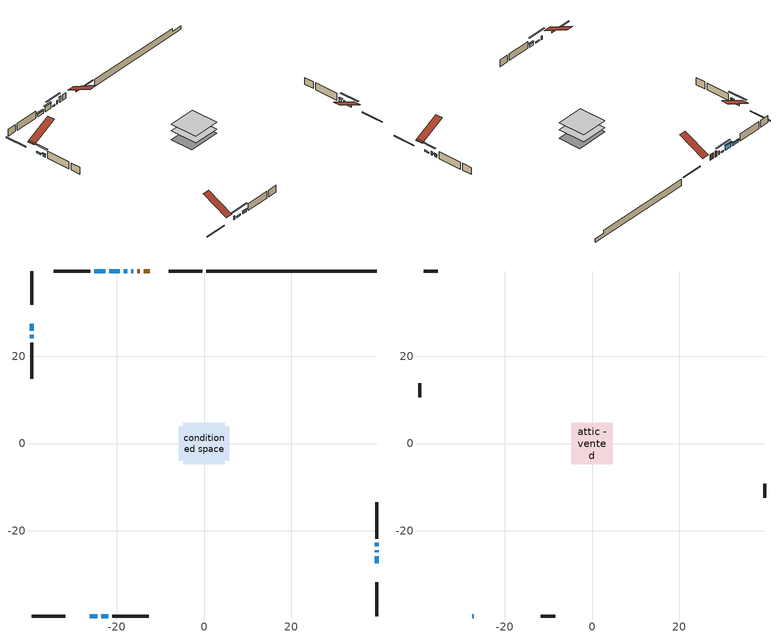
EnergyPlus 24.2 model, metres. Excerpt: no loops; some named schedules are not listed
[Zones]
conditioned space
 floor adiabatic (AdiabaticFloorConstruction): -4.77,-4.77 -4.77,4.77 4.77,4.77 4.77,-4.77 z0.61
 floor foundation (Slab1 construction): -5.73,-4 -5.73,4 5.73,4 5.73,-4 z-1.77
 wall outside (RimJoist1 construction): -0.38,39.48 -8.07,39.48 / -39.48,-39.48 -31.79,-39.48 / -39.48,39.48 -39.48,31.79 / 39.48,-39.48 39.48,-31.79 z0.61:0.91
 wall outside (AdiabaticWallConstruction 1): -12.45,39.48 -13.74,39.48 / -14.67,39.48 -15.31,39.48 z0.61:2.64
 wall outside (AdiabaticWallConstruction): -16.24,39.48 -16.63,39.48 / 39.48,-24.86 39.48,-24.47 z0.61:1.83; 39.48,-27.42 39.48,-25.79 / -39.48,27.42 -39.48,25.79 / -26.1,-39.48 -24.47,-39.48 z0.61:1.12; -17.56,39.48 -18.38,39.48 z0.61:1.07; 39.48,-23.54 39.48,-22.67 / -22.64,39.48 -25.08,39.48 / -39.48,24.86 -39.48,24.04 / -23.54,-39.48 -21.91,-39.48 z0.61:1.53; -19.3,39.48 -21.72,39.48 z0.61:2.39
 wall outside (Wall1 construction): -26.01,39.48 -34.36,39.48 / -20.98,-39.48 -12.64,-39.48 / -39.48,23.11 -39.48,14.77 / 39.48,-21.75 39.48,-13.4 z0.61:3.05
 wall foundation (FoundationWall1 construction): 0.55,39.48,-1.77 0.55,39.48,0.61 35.59,39.48,0.61 35.59,39.48,-0.46 39.48,39.48,-0.46 39.48,39.48,-1.77
 window (WindowConstruction 5): -16.24,39.48 -16.63,39.48 z0.61:1.83
 window (WindowConstruction 7): 39.48,-27.41 39.48,-25.79 z0.61:1.12
 window (WindowConstruction 8): -17.56,39.48 -18.37,39.48 z0.61:1.07
 window (WindowConstruction 9): -39.48,27.41 -39.48,25.79 z0.61:1.12
 window (WindowConstruction 10): -26.1,-39.48 -24.47,-39.48 z0.61:1.12
 window (WindowConstruction 6): 39.48,-24.86 39.48,-24.47 z0.61:1.83
 window (WindowConstruction): 39.48,-23.54 39.48,-22.68 z0.61:1.52
 window (WindowConstruction 1): -19.3,39.48 -21.72,39.48 z0.61:2.39
 window (WindowConstruction 2): -22.65,39.48 -25.08,39.48 z0.61:1.52
 window (WindowConstruction 3): -39.48,24.86 -39.48,24.04 z0.61:1.52
 window (WindowConstruction 4): -23.54,-39.48 -21.91,-39.48 z0.61:1.52
 door (Door): -12.45,39.48 -13.74,39.48 z0.61:2.64
 door (Door 1): -14.67,39.48 -15.31,39.48 z0.61:2.64
 ceiling adiabatic (AdiabaticFloorConstruction): 4.77,-4.77 4.77,4.77 -4.77,4.77 -4.77,-4.77 z0.61
attic - vented
 floor to conditioned space (Floor1 construction Reversed): -4.76,-4.76 -4.76,4.76 4.76,4.76 4.76,-4.76 z3.05
 wall outside (AdiabaticWallConstruction): -27.42,-39.48 -27.02,-39.48 z0.61:1.83
 wall outside (Wall2 construction): -35.29,39.48 -38.55,39.48 / -11.71,-39.48 -8.44,-39.48 / -39.48,13.84 -39.48,10.58 / 39.48,-12.47 39.48,-9.21 z0.61:3.05
 window (WindowConstruction 11): -27.41,-39.48 -27.03,-39.48 z0.61:1.83
 roof outside (Roof1 construction): -11.52,39.48,3.05 -11.52,30.47,7.55 -9,30.47,7.55 -9,39.48,3.05; -28.34,-39.48,3.05 -28.34,-30.47,7.55 -30.86,-30.47,7.55 -30.86,-39.48,3.05; -39.48,28.34,3.05 -30.47,28.34,7.55 -30.47,30.86,7.55 -39.48,30.86,3.05; 39.48,-28.34,3.05 30.47,-28.34,7.55 30.47,-30.86,7.55 39.48,-30.86,3.05
shading: 39.48,-23.15 39.48,-30.05 39.89,-30.05 39.89,-23.15 z3.76; -21.01,39.48 -14.92,39.48 -14.92,39.89 -21.01,39.89 z3.71; -39.48,23.15 -39.48,30.05 -39.89,30.05 -39.89,23.15 z3.76; -21.83,-39.48 -28.74,-39.48 -28.74,-39.89 -21.83,-39.89 z3.76; 39.48,-22.48 39.48,-23.74 39.89,-23.74 39.89,-22.48 z1.73; -21.92,39.48 -19.1,39.48 -19.1,39.89 -21.92,39.89 z2.59; -25.29,39.48 -22.44,39.48 -22.44,39.89 -25.29,39.89 z1.73; -39.48,23.84 -39.48,25.06 -39.89,25.06 -39.89,23.84 z1.73; -21.71,-39.48 -23.74,-39.48 -23.74,-39.89 -21.71,-39.89 z1.73
[Building]
Building 1: Terrain=Suburbs
[Site:Location]
Quebec Intl AP_QC: Latitude {deg}=46.8; Longitude {deg}=-71.38; Time Zone {hr}=-5; Elevation {m}=74; Keep Site Location Information=Yes
[Site:GroundTemperature:Shallow]
0.0108218, -2.24938, -2.43038, -1.3578, 2.94801, 7.23376, 10.9493, 13.303, 13.5029, 11.5886, 7.96783, 3.81355
[Site:WaterMainsTemperature]
Calculation Method=Schedule; Temperature Schedule=mains temperature schedule
[Material] Roughness=Rough; Thermal Absorptance=0.9
Name | Thickness {m} | Conductivity {W/m-K} | Density {kg/m3} | Specific Heat {J/kg-K} | Solar Absorptance | Visible Absorptance
asphalt or fiberglass shingles | 0.00635 | 0.162714 | 1121.4 | 1465.45 | 0.4 | 0.4
ceiling loosefill ins | 0.254 | 0.0480833 | 16.02 | 1046.75 | 0.7 | 0.7
ceiling stud and cavity | 0.1397 | 0.181549 | 65.682 | 1177.47 | 0.7 | 0.7
concrete 4.0 in. | 0.1016 | 1.803125 | 2242.8 | 837.4 | 0.7 | 0.7
concrete 8.0 in. | 0.2032 | 1.803125 | 2242.8 | 837.4 | 0.7 | 0.7
door material | 0.04445 | 0.053851 | 512.64 | 1214.23 | 0.7 | 0.7
exterior vertical ins | 0.00159689 | 0.029427 | 32.04 | 1214.23 | 0.7 | 0.7
floor covering | 0.0127 | 0.0433444 | 54.468 | 1339.84 | 0.6 | 0.6
floor rigid ins; wall rigid ins 1 | 0.512978 | 0.029427 | 32.04 | 1214.23 | 0.7 | 0.7
floor stud and cavity | 0.1397 | 1.75129 | 37.0049 | 1207.88 | 0.7 | 0.7
furniture material conditioned space 1 | 0.1524 | 0.115458 | 640.8 | 1214.23 | 0.6 | 0.6
gypsum board | 0.0127 | 0.160291 | 801 | 837.4 | 0.6 | 0.6
gypsum board 1 | 0.0127 | 0.160291 | 801 | 837.4 | 0.7 | 0.7
osb sheathing 0.5 in. | 0.0127 | 0.115458 | 512.64 | 1214.23 | 0.7 | 0.7
osb sheathing 0.75 in. | 0.01905 | 0.115458 | 512.64 | 1214.23 | 0.7 | 0.7
osb sheathing 2.0 in. | 0.0508 | 0.115458 | 512.64 | 1214.23 | 0.7 | 0.7
rim joist rigid ins; wall rigid ins | 0.051816 | 0.029427 | 32.04 | 1214.23 | 0.7 | 0.7
rim joist stud and cavity | 0.0508 | 0.426902 | 125.044 | 1163.47 | 0.6 | 0.6
wall stud and cavity | 0.1397 | 0.714818 | 139.0536 | 1170.24 | 0.7 | 0.7
wall stud and cavity 1 | 0.0889 | 6.9971 | 50.32683 | 1063.81 | 0.6 | 0.6
wall stud and cavity 2 | 0.0889 | 0.380278 | 52.3479 | 1209.89 | 0.7 | 0.7
wall stud and cavity 3 | 0.0889 | 0.391764 | 83.0341 | 1211.67 | 0.7 | 0.7
wood siding | 0.0254 | 0.102417 | 544.68 | 1172.36 | 0.4 | 0.4
wood siding 1 | 0.00254 | 0.102417 | 544.68 | 1172.36 | 0.4 | 0.4
wood siding 2; wood siding 3; wood siding 4 | 0.0254 | 0.102417 | 544.68 | 1172.36 | 0.7 | 0.7
[WindowMaterial:SimpleGlazingSystem]
Name | U-Factor {W/m2-K} | Solar Heat Gain Coefficient
WindowMaterial | 2.77597 | 0.55
WindowMaterial 1 | 2.796415 | 0.66
WindowMaterial 2 | 2.78165 | 0.58
WindowMaterial 3 | 2.77484 | 0.54
WindowMaterial 4 | 2.992306 | 0.59
WindowMaterial 5 | 2.76008 | 0.47
WindowMaterial 6 | 2.75724 | 0.45
[Construction]
AdiabaticFloorConstruction: floor stud and cavity, floor rigid ins, osb sheathing 0.75 in., floor covering
AdiabaticWallConstruction: wood siding 3, wall rigid ins 1, wall stud and cavity 2, gypsum board
AdiabaticWallConstruction 1: wood siding 4, wall rigid ins 1, wall stud and cavity 2, gypsum board
Door; Door 1: door material
Floor1 construction Reversed: gypsum board, ceiling stud and cavity, ceiling loosefill ins
FoundationWall1 construction: concrete 8.0 in., gypsum board 1
furniture construction conditioned space 1: furniture material conditioned space 1
PartitionWallConstruction: gypsum board, wall stud and cavity 3, gypsum board
RimJoist1 construction: wood siding 2, rim joist rigid ins, osb sheathing 2.0 in., rim joist stud and cavity
Roof1 construction: asphalt or fiberglass shingles
Slab1 construction: concrete 4.0 in.
Wall1 construction: wood siding, wall rigid ins, osb sheathing 0.5 in., wall stud and cavity, gypsum board
Wall2 construction: wood siding 1, wall stud and cavity 1
WindowConstruction: WindowMaterial
WindowConstruction 1: WindowMaterial 1
WindowConstruction 10; WindowConstruction 7; WindowConstruction 9: WindowMaterial 5
WindowConstruction 11; WindowConstruction 5; WindowConstruction 6: WindowMaterial 4
WindowConstruction 2: WindowMaterial 2
WindowConstruction 3; WindowConstruction 4: WindowMaterial 3
WindowConstruction 8: WindowMaterial 6
[Zone] Multiplier=1; Part of Total Floor Area=Yes
Name | Volume {m3}
attic - vented | 64.4581
conditioned space | 462.9
[Space]
Name | Zone | Volume {m3}
attic - vented 1 | attic - vented | 64.4581
conditioned space 1 | conditioned space | 462.9
[ZoneInfiltration:EffectiveLeakageArea]
infil attic - vented 1: Zone or Space=attic - vented 1; Schedule=Always On Discrete; Effective Air Leakage Area {cm2}=3351.51; Stack Coefficient=0.000482953; Wind Coefficient=1.48482e-05
[ZoneMixing]
whole house fan mix: Zone or Space=attic - vented; Schedule=Always On Continuous; Design Flow Rate Calculation Method=Flow/Zone; Design Flow Rate {m3/s}=0; Source Zone or Space=conditioned space
[SurfaceProperty:ExposedFoundationPerimeter]
Slab1: Exposed Perimeter Calculation Method=TotalExposedPerimeter; Total Exposed Perimeter {m}=38.934
[InternalMass] Zone or ZoneList=conditioned space; Space or SpaceList=conditioned space 1
Name | Construction | Surface Area {m2}
furniture mass conditioned space 1 | furniture construction conditioned space 1 | 73.04
partition wall mass | PartitionWallConstruction | 182.6
[Lights]
interior lighting: Zone or ZoneList or Space or SpaceList=conditioned space 1; Schedule=interior lighting schedule; Design Level Calculation Method=LightingLevel; Lighting Level {W}=343.2; Return Air Fraction=0; Fraction Radiant=0.6; Fraction Visible=0.2; Fraction Replaceable=1
[People]
occupants: Zone or ZoneList or Space or SpaceList=conditioned space 1; Number of People Schedule=occupants schedule; Number of People Calculation Method=People; Number of People=3; Fraction Radiant=0.314171; Sensible Heat Fraction=0.56303; Activity Level Schedule=occupants activity schedule; Carbon Dioxide Generation Rate {m3/s-W}=0; Enable ASHRAE 55 Comfort Warnings=No; Mean Radiant Temperature Calculation Type=EnclosureAveraged
[ElectricEquipment] Zone or ZoneList or Space or SpaceList=conditioned space 1; Design Level Calculation Method=EquipmentLevel
Name | Schedule | Design Level {W} | Fraction Latent | Fraction Radiant | Fraction Lost
clothes dryer | clothes dryer schedule | 140.772 | 0.015 | 0.081 | 0.85
clothes washer | clothes washer schedule | 32.1985 | 0.03 | 0.162 | 0.7
cooking range | cooking range schedule | 215.147 | 0.08 | 0.432 | 0.2
dishwasher | dishwasher schedule | 66.8632 | 0.3 | 0.18 | 0.4
fridge | fridge schedule | 72.9452 | 0 | 0.6 | 0
mech vent bath fan 0 | mech vent bath fan 0 schedule | 50.2 | 0 | 0 | 1
mech vent bath fan 1 | mech vent bath fan 1 schedule | 50.2 | 0 | 0 | 1
mech vent bath fan 2 | mech vent bath fan 2 schedule | 50.2 | 0 | 0 | 1
mech vent house fan | mech vent house fan schedule | 6.33333 | 0 | 0 | 1
mech vent house fan cfis | mech vent house fan cfis schedule | 0 | 0 | 0 | 0
mech vent range fan 0 | mech vent range fan 0 schedule | 57 | 0 | 0 | 1
misc plug loads | misc plug loads schedule | 494.7 | 0.045 | 0.513 | 0.1
whole house fan | Always On Discrete | 0 | 0 | 0 | 1
[OtherEquipment] Zone or ZoneList or Space or SpaceList=conditioned space 1; Design Level Calculation Method=EquipmentLevel
Name | Fuel Type | Schedule | Design Level {W} | Fraction Latent | Fraction Radiant | Fraction Lost
clothes dryer 1 | Electricity | clothes dryer schedule | 0 | 0.015 | 0.081 | 0.85
cooking range 1 | Electricity | cooking range schedule | 0 | 0.08 | 0.432 | 0.2
general water use latent | None | general water use schedule | 62.594 | 1 | 0 | 0
general water use sensible | None | general water use schedule | -61.6891 | 0 | 0.6 | 0
mech vent house fan latent load | None | Always On Discrete | 0 | 1 | 0 | 0
mech vent house fan sensible load | None | Always On Discrete | 0 | 0 | 0 | 0
water heater energy adjustment1 | Electricity | Always On Discrete | 0.01 | 0 | 0 | 1
[ZoneInfiltration:DesignFlowRate] Zone or ZoneList or Space or SpaceList=conditioned space 1; Schedule=Always On Discrete; Design Flow Rate Calculation Method=Flow/Zone; Design Flow Rate {m3/s}=0
infil flow; natural vent flow; whole house fan flow
[ZoneControl:Thermostat]
conditioned space Thermostat: Zone or ZoneList=conditioned space; Control Type Schedule=conditioned space Thermostat Schedule; Control 1=conditioned space temperature setpoint; Temperature Difference Between Cutout And Setpoint {deltaC}=0
[ZoneHVAC:Baseboard:Convective:Electric]
electric baseboard: Availability Schedule=Always On Discrete; Heating Design Capacity {W}=11338.6; Efficiency=1
[Zone equipment]
conditioned space: electric baseboard
[Foundation:Kiva]
Foundation Kiva 1: Initial Indoor Air Temperature {C}=18; Wall Height Above Grade {m}=0.609996; Wall Depth Below Slab {m}=0.2032; Custom Block Material Name 1=exterior vertical ins; Custom Block Depth 1 {m}=2.38; Custom Block X Position 1 {m}=0.2159; Custom Block Z Position 1 {m}=0
[Foundation:Kiva:Settings]
Soil Conductivity {W/m-K}=0.849921; Soil Density {kg/m3}=1842.3; Soil Specific Heat {J/kg-K}=418.7; Ground Solar Absorptivity=0.9; Ground Thermal Absorptivity=0.9; Ground Surface Roughness {m}=0.03; Far-Field Width {m}=40; Deep-Ground Boundary Condition=ZeroFlux; Deep-Ground Depth {m}=40; Minimum Cell Dimension {m}=0.2; Maximum Cell Growth Coefficient=3; Simulation Timestep=Timestep
[Exterior:Lights]
exterior lighting: Schedule=exterior lighting schedule; Design Level {W}=75.6
[EnergyManagementSystem:GlobalVariable]
infil_program_Qfan
infil_program_Qinf
natural_vent_program_Qnv
natural_vent_program_Qwhf
[EnergyManagementSystem:Sensor]
Name | Output:Variable or Output:Meter Index Key | Output:Variable or Output:Meter
airflow_gain | infil flow | Infiltration Sensible Heat Gain Energy
airflow_gain_1 | natural vent flow | Infiltration Sensible Heat Gain Energy
airflow_gain_2 | whole house fan flow | Infiltration Sensible Heat Gain Energy
airflow_loss | infil flow | Infiltration Sensible Heat Loss Energy
airflow_loss_1 | natural vent flow | Infiltration Sensible Heat Loss Energy
airflow_loss_2 | whole house fan flow | Infiltration Sensible Heat Loss Energy
clg_load_cond |  | Cooling:EnergyTransfer:Zone:CONDITIONED SPACE
clg_sp_s; clg_sp_s_1 | cooling setpoint | Schedule Value
clothes_dryer_exhaust_0_sch_s | clothes dryer exhaust 0 schedule | Schedule Value
conditioned_space_clg_unmet_s | conditioned space | Zone Cooling Setpoint Not Met Time
conditioned_space_htg_unmet_s | conditioned space | Zone Heating Setpoint Not Met Time
cool_season | cooling season schedule | Schedule Value
fridge_tin_s | conditioned space | Zone Mean Air Temperature
htg_load_cond |  | Heating:EnergyTransfer:Zone:CONDITIONED SPACE
htg_sp_s; htg_sp_s_1 | heating setpoint | Schedule Value
ig_ee_conv | clothes dryer | Electric Equipment Convective Heating Energy
ig_ee_conv_2 | cooking range | Electric Equipment Convective Heating Energy
ig_ee_conv_4 | fridge | Electric Equipment Convective Heating Energy
ig_ee_conv_5 | misc plug loads | Electric Equipment Convective Heating Energy
ig_ee_conv_6 | whole house fan | Electric Equipment Convective Heating Energy
ig_ee_rad | clothes dryer | Electric Equipment Radiant Heating Energy
ig_ee_rad_2 | cooking range | Electric Equipment Radiant Heating Energy
ig_ee_rad_4 | fridge | Electric Equipment Radiant Heating Energy
ig_ee_rad_5 | misc plug loads | Electric Equipment Radiant Heating Energy
ig_ee_rad_6 | whole house fan | Electric Equipment Radiant Heating Energy
ig_lgt_conv | interior lighting | Lights Convective Heating Energy
ig_lgt_rad | interior lighting | Lights Radiant Heating Energy
ig_lgt_vis | interior lighting | Lights Visible Radiation Heating Energy
ig_oe_conv | clothes dryer 1 | Other Equipment Convective Heating Energy
ig_oe_conv_1 | cooking range 1 | Other Equipment Convective Heating Energy
ig_oe_conv_2 | general water use latent | Other Equipment Convective Heating Energy
ig_oe_conv_3 | general water use sensible | Other Equipment Convective Heating Energy
ig_oe_conv_4 | water heater energy adjustment1 | Other Equipment Convective Heating Energy
ig_oe_rad | clothes dryer 1 | Other Equipment Radiant Heating Energy
ig_oe_rad_1 | cooking range 1 | Other Equipment Radiant Heating Energy
ig_oe_rad_2 | general water use latent | Other Equipment Radiant Heating Energy
ig_oe_rad_3 | general water use sensible | Other Equipment Radiant Heating Energy
ig_oe_rad_4 | water heater energy adjustment1 | Other Equipment Radiant Heating Energy
ig_ppl_conv | occupants | People Convective Heating Energy
ig_ppl_rad | occupants | People Radiant Heating Energy
im_conv | furniture mass conditioned space 1 | Surface Inside Face Convection Heat Gain Energy
im_conv_1 | partition wall mass | Surface Inside Face Convection Heat Gain Energy
im_ig | furniture mass conditioned space 1 | Surface Inside Face Internal Gains Radiation Heat Gain Energy
im_ig_1 | partition wall mass | Surface Inside Face Internal Gains Radiation Heat Gain Energy
im_lgt | furniture mass conditioned space 1 | Surface Inside Face Lights Radiation Heat Gain Energy
im_lgt_1 | partition wall mass | Surface Inside Face Lights Radiation Heat Gain Energy
im_sol | furniture mass conditioned space 1 | Surface Inside Face Solar Radiation Heat Gain Energy
im_sol_1 | partition wall mass | Surface Inside Face Solar Radiation Heat Gain Energy
im_surf | furniture mass conditioned space 1 | Surface Inside Face Net Surface Thermal Radiation Heat Gain Energy
im_surf_1 | partition wall mass | Surface Inside Face Net Surface Thermal Radiation Heat Gain Energy
mech_vent_bath_fan_0_sch_s | mech vent bath fan 0 schedule | Schedule Value
mech_vent_bath_fan_1_sch_s | mech vent bath fan 1 schedule | Schedule Value
mech_vent_bath_fan_2_sch_s | mech vent bath fan 2 schedule | Schedule Value
mech_vent_range_fan_0_sch_s | mech vent range fan 0 schedule | Schedule Value
mv_conv | mech vent bath fan 0 | Electric Equipment Convective Heating Energy
mv_conv_1 | mech vent bath fan 1 | Electric Equipment Convective Heating Energy
mv_conv_2 | mech vent bath fan 2 | Electric Equipment Convective Heating Energy
mv_conv_3 | mech vent house fan | Electric Equipment Convective Heating Energy
mv_conv_4 | mech vent house fan cfis | Electric Equipment Convective Heating Energy
mv_conv_5 | mech vent range fan 0 | Electric Equipment Convective Heating Energy
mv_conv_6 | mech vent house fan latent load | Other Equipment Convective Heating Energy
mv_conv_7 | mech vent house fan sensible load | Other Equipment Convective Heating Energy
mv_rad | mech vent bath fan 0 | Electric Equipment Radiant Heating Energy
mv_rad_1 | mech vent bath fan 1 | Electric Equipment Radiant Heating Energy
mv_rad_2 | mech vent bath fan 2 | Electric Equipment Radiant Heating Energy
mv_rad_3 | mech vent house fan | Electric Equipment Radiant Heating Energy
mv_rad_4 | mech vent house fan cfis | Electric Equipment Radiant Heating Energy
mv_rad_5 | mech vent range fan 0 | Electric Equipment Radiant Heating Energy
mv_rad_6 | mech vent house fan latent load | Other Equipment Radiant Heating Energy
mv_rad_7 | mech vent house fan sensible load | Other Equipment Radiant Heating Energy
natural_vent_s | natural vent schedule | Schedule Value
out_pb_s |  | Site Outdoor Air Barometric Pressure
out_wt_s |  | Site Outdoor Air Humidity Ratio
site_vw_s |  | Site Wind Speed
ss_back_out | Window1 | Surface Window Shortwave from Zone Back Out Window Heat Transfer Rate
ss_back_out_1 | Window11 | Surface Window Shortwave from Zone Back Out Window Heat Transfer Rate
ss_back_out_10 | Window8 | Surface Window Shortwave from Zone Back Out Window Heat Transfer Rate
ss_back_out_2 | Window13 | Surface Window Shortwave from Zone Back Out Window Heat Transfer Rate
ss_back_out_3 | Window14 | Surface Window Shortwave from Zone Back Out Window Heat Transfer Rate
ss_back_out_4 | Window16 | Surface Window Shortwave from Zone Back Out Window Heat Transfer Rate
ss_back_out_5 | Window2 | Surface Window Shortwave from Zone Back Out Window Heat Transfer Rate
ss_back_out_6 | Window3 | Surface Window Shortwave from Zone Back Out Window Heat Transfer Rate
ss_back_out_7 | Window4 | Surface Window Shortwave from Zone Back Out Window Heat Transfer Rate
ss_back_out_8 | Window5 | Surface Window Shortwave from Zone Back Out Window Heat Transfer Rate
ss_back_out_9 | Window7 | Surface Window Shortwave from Zone Back Out Window Heat Transfer Rate
ss_conv | Door1 | Surface Inside Face Convection Heat Gain Energy
ss_conv_1 | Door3 | Surface Inside Face Convection Heat Gain Energy
ss_conv_10 | Window5 | Surface Inside Face Convection Heat Gain Energy
ss_conv_11 | Window7 | Surface Inside Face Convection Heat Gain Energy
ss_conv_12 | Window8 | Surface Inside Face Convection Heat Gain Energy
ss_conv_2 | Window1 | Surface Inside Face Convection Heat Gain Energy
ss_conv_3 | Window11 | Surface Inside Face Convection Heat Gain Energy
ss_conv_4 | Window13 | Surface Inside Face Convection Heat Gain Energy
ss_conv_5 | Window14 | Surface Inside Face Convection Heat Gain Energy
ss_conv_6 | Window16 | Surface Inside Face Convection Heat Gain Energy
ss_conv_7 | Window2 | Surface Inside Face Convection Heat Gain Energy
ss_conv_8 | Window3 | Surface Inside Face Convection Heat Gain Energy
ss_conv_9 | Window4 | Surface Inside Face Convection Heat Gain Energy
ss_ig | Door1 | Surface Inside Face Internal Gains Radiation Heat Gain Energy
ss_ig_1 | Door3 | Surface Inside Face Internal Gains Radiation Heat Gain Energy
ss_ig_10 | Window5 | Surface Inside Face Internal Gains Radiation Heat Gain Energy
ss_ig_11 | Window7 | Surface Inside Face Internal Gains Radiation Heat Gain Energy
ss_ig_12 | Window8 | Surface Inside Face Internal Gains Radiation Heat Gain Energy
ss_ig_2 | Window1 | Surface Inside Face Internal Gains Radiation Heat Gain Energy
ss_ig_3 | Window11 | Surface Inside Face Internal Gains Radiation Heat Gain Energy
ss_ig_4 | Window13 | Surface Inside Face Internal Gains Radiation Heat Gain Energy
ss_ig_5 | Window14 | Surface Inside Face Internal Gains Radiation Heat Gain Energy
ss_ig_6 | Window16 | Surface Inside Face Internal Gains Radiation Heat Gain Energy
ss_ig_7 | Window2 | Surface Inside Face Internal Gains Radiation Heat Gain Energy
ss_ig_8 | Window3 | Surface Inside Face Internal Gains Radiation Heat Gain Energy
ss_ig_9 | Window4 | Surface Inside Face Internal Gains Radiation Heat Gain Energy
ss_lgt | Door1 | Surface Inside Face Lights Radiation Heat Gain Energy
ss_lgt_1 | Door3 | Surface Inside Face Lights Radiation Heat Gain Energy
ss_sol | Door1 | Surface Inside Face Solar Radiation Heat Gain Energy
ss_sol_1 | Door3 | Surface Inside Face Solar Radiation Heat Gain Energy
ss_surf | Door1 | Surface Inside Face Net Surface Thermal Radiation Heat Gain Energy
ss_surf_1 | Door3 | Surface Inside Face Net Surface Thermal Radiation Heat Gain Energy
ss_surf_10 | Window5 | Surface Inside Face Net Surface Thermal Radiation Heat Gain Energy
ss_surf_11 | Window7 | Surface Inside Face Net Surface Thermal Radiation Heat Gain Energy
ss_surf_12 | Window8 | Surface Inside Face Net Surface Thermal Radiation Heat Gain Energy
ss_surf_2 | Window1 | Surface Inside Face Net Surface Thermal Radiation Heat Gain Energy
ss_surf_3 | Window11 | Surface Inside Face Net Surface Thermal Radiation Heat Gain Energy
ss_surf_4 | Window13 | Surface Inside Face Net Surface Thermal Radiation Heat Gain Energy
ss_surf_5 | Window14 | Surface Inside Face Net Surface Thermal Radiation Heat Gain Energy
ss_surf_6 | Window16 | Surface Inside Face Net Surface Thermal Radiation Heat Gain Energy
ss_surf_7 | Window2 | Surface Inside Face Net Surface Thermal Radiation Heat Gain Energy
ss_surf_8 | Window3 | Surface Inside Face Net Surface Thermal Radiation Heat Gain Energy
ss_surf_9 | Window4 | Surface Inside Face Net Surface Thermal Radiation Heat Gain Energy
ss_trans_in | Window1 | Surface Window Transmitted Solar Radiation Rate
ss_trans_in_1 | Window11 | Surface Window Transmitted Solar Radiation Rate
ss_trans_in_10 | Window8 | Surface Window Transmitted Solar Radiation Rate
ss_trans_in_2 | Window13 | Surface Window Transmitted Solar Radiation Rate
ss_trans_in_3 | Window14 | Surface Window Transmitted Solar Radiation Rate
ss_trans_in_4 | Window16 | Surface Window Transmitted Solar Radiation Rate
ss_trans_in_5 | Window2 | Surface Window Transmitted Solar Radiation Rate
ss_trans_in_6 | Window3 | Surface Window Transmitted Solar Radiation Rate
ss_trans_in_7 | Window4 | Surface Window Transmitted Solar Radiation Rate
ss_trans_in_8 | Window5 | Surface Window Transmitted Solar Radiation Rate
ss_trans_in_9 | Window7 | Surface Window Transmitted Solar Radiation Rate
ss_trans_out | Window1 | Surface Inside Face Initial Transmitted Diffuse Transmitted Out Window Solar Radiation Rate
ss_trans_out_1 | Window11 | Surface Inside Face Initial Transmitted Diffuse Transmitted Out Window Solar Radiation Rate
ss_trans_out_10 | Window8 | Surface Inside Face Initial Transmitted Diffuse Transmitted Out Window Solar Radiation Rate
ss_trans_out_2 | Window13 | Surface Inside Face Initial Transmitted Diffuse Transmitted Out Window Solar Radiation Rate
ss_trans_out_3 | Window14 | Surface Inside Face Initial Transmitted Diffuse Transmitted Out Window Solar Radiation Rate
ss_trans_out_4 | Window16 | Surface Inside Face Initial Transmitted Diffuse Transmitted Out Window Solar Radiation Rate
ss_trans_out_5 | Window2 | Surface Inside Face Initial Transmitted Diffuse Transmitted Out Window Solar Radiation Rate
ss_trans_out_6 | Window3 | Surface Inside Face Initial Transmitted Diffuse Transmitted Out Window Solar Radiation Rate
ss_trans_out_7 | Window4 | Surface Inside Face Initial Transmitted Diffuse Transmitted Out Window Solar Radiation Rate
ss_trans_out_8 | Window5 | Surface Inside Face Initial Transmitted Diffuse Transmitted Out Window Solar Radiation Rate
ss_trans_out_9 | Window7 | Surface Inside Face Initial Transmitted Diffuse Transmitted Out Window Solar Radiation Rate
